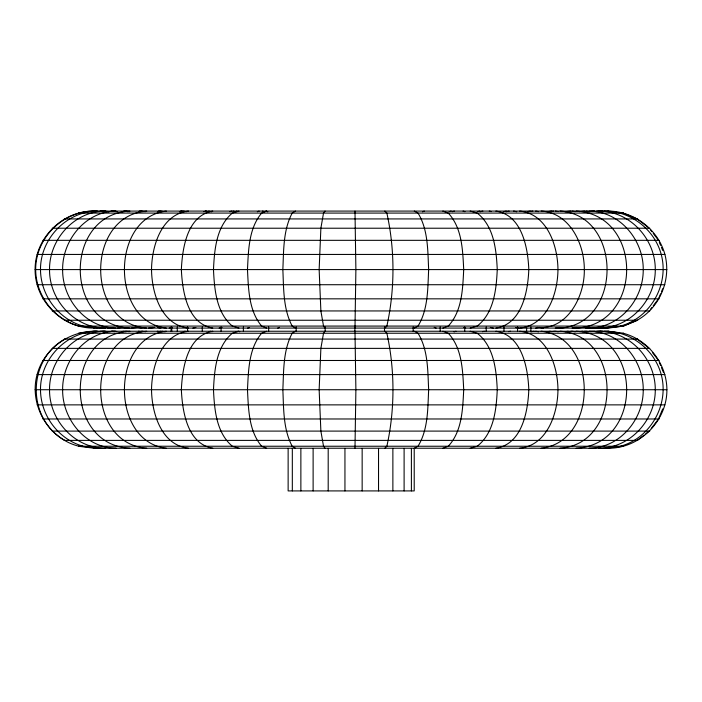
<?xml version="1.0" encoding="UTF-8"?>
<svg xmlns="http://www.w3.org/2000/svg" width="702" height="702" viewBox="0 0 702 702"><rect width="100%" height="100%" fill="white"/><g stroke="black" fill="none" stroke-linecap="round" stroke-linejoin="round"><path stroke-width="1.05" d="M354.984 328.08L355.888 269.586L354.984 211.083M354.984 448.227L355.888 389.733L354.984 331.239M94.007 328.08C62.531 328.518 34.889 301.044 35.1 269.586C34.898 238.294 62.241 210.89 93.541 211.083L608.458 211.083M78.905 446.235C48.298 438.75 28.782 404.878 37.092 374.596C44.094 348.438 69.691 330.405 96.56 331.239M637.162 320.244C659.994 307.66 671.437 279.51 664.908 254.44C658.055 229.343 634.011 211.039 607.993 211.083M93.541 448.227L608.458 448.227C639.759 448.42 667.102 421.016 666.9 389.733C666.751 363.768 648.332 339.698 623.095 333.231M658.932 297.823L660.6 293.787M661.433 291.778L662.679 288.75M658.932 417.971L662.679 408.906M325.044 211.083L323.517 213.083L320.875 228.22L319.147 269.586L320.875 310.942L323.517 326.079L325.044 328.08M325.044 331.239L323.517 333.231L320.875 348.368L319.147 389.733L320.875 431.098L323.517 446.235L325.044 448.227M650.57 309.213L651.895 307.485M653.22 305.747L658.52 298.833M651.228 428.501L658.52 418.98M384.863 328.08L386.855 326.079C394.989 289.373 394.989 249.789 386.855 213.083L384.863 211.083M384.863 448.227L386.855 446.235C394.989 409.529 394.989 369.936 386.855 333.231L384.863 331.239M64.838 339.075C26.737 360.196 26.737 419.269 64.838 440.391M637.162 440.391L644.067 435.082M645.796 433.748L649.245 431.098M295.454 211.083L292.19 213.083C283.064 230.256 283.74 250.658 282.845 269.586C283.74 288.504 283.064 308.915 292.19 326.079L295.454 328.08M295.454 331.239L292.19 333.231C283.064 350.403 283.74 370.805 282.845 389.733C283.74 408.661 283.064 429.062 292.19 446.235L295.454 448.227M414.294 328.08L418.015 326.079C428.255 309.345 427.702 288.557 428.659 269.586C427.702 250.614 428.255 229.817 418.015 213.083L414.294 211.083M414.294 448.227L418.015 446.235C428.255 429.501 427.702 408.704 428.659 389.733C427.702 370.761 428.255 349.973 418.015 333.231L414.294 331.239M422.56 211.802L424.236 211.083M277.764 328.08L279.44 327.36M620.384 326.079C650.552 318.024 669.366 284.442 661.231 254.44C654.457 229.185 630.264 210.661 604.053 211.083M620.384 446.235C650.552 438.18 669.366 404.598 661.231 374.596C654.457 349.342 630.264 330.817 604.053 331.239M636.161 320.656L623.095 326.079L605.44 328.08M93.541 328.08L608.458 328.08L623.587 326.079L637.679 320.244L64.321 320.244M266.611 211.083L261.653 213.083C248.631 228.51 248.49 250.403 247.464 269.586C248.499 288.768 248.631 310.653 261.653 326.079L266.611 328.08M266.611 331.239L261.653 333.231C248.631 348.666 248.499 370.551 247.464 389.733C248.49 408.915 248.631 430.8 261.653 446.235L266.611 448.227M257.336 211.75L259.135 211.083M442.865 328.08L448.262 326.079C462.188 311.144 462.688 288.873 463.715 269.586C462.688 250.289 462.188 228.018 448.262 213.083L442.865 211.083M442.865 448.227L448.262 446.235C462.188 431.291 462.688 409.02 463.715 389.733C462.688 370.445 462.188 348.174 448.262 333.231L442.865 331.239M449.21 211.679L451.114 211.083M238.917 211.083L232.336 213.083C216.225 226.693 214.426 249.903 213.478 269.586C214.426 289.259 216.225 312.478 232.336 326.079L238.917 328.08M452.413 211.679L454.378 211.083M247.622 328.08L249.587 327.483M238.917 331.239L232.336 333.231C216.225 346.841 214.426 370.059 213.478 389.733C214.426 409.406 216.225 432.625 232.336 446.235L238.917 448.227M454.018 331.835L456.019 331.239M229.8 211.653L231.8 211.083M470.2 328.08L477.202 326.079C493.997 312.934 496.34 289.426 497.253 269.586C496.34 249.737 493.997 226.228 477.202 213.083L470.2 211.083M470.2 448.227L477.202 446.235C493.997 433.09 496.34 409.582 497.253 389.733C496.34 369.884 493.997 346.376 477.202 333.231L470.2 331.239M212.741 211.083C187.118 215.523 182.38 248.227 181.353 269.586C182.38 290.935 187.118 323.64 212.741 328.08M212.741 331.239C187.118 335.67 182.38 368.375 181.353 389.733C182.38 411.091 187.118 443.796 212.741 448.227M477.676 211.6L479.773 211.083M480.01 211.758L482.836 211.083M219.164 328.08L221.99 327.404M203.957 211.583L206.09 211.083M495.91 328.08C522.051 324.131 527.93 291.409 528.808 269.586C527.93 247.753 522.051 215.031 495.91 211.083M482.458 331.686L484.362 331.239M495.91 448.227C522.051 444.287 527.93 411.556 528.808 389.733C527.93 367.909 522.051 335.179 495.91 331.239M188.426 211.083C161.285 214.171 151.808 246.2 151.527 269.586C151.808 292.962 161.276 324.991 188.426 328.08M188.426 331.239C161.276 334.327 151.808 366.347 151.527 389.733C151.808 413.118 161.285 445.138 188.426 448.227M179.352 211.688L182.327 211.083M503.369 211.679L506.326 211.083M519.673 328.08C547.174 325.359 557.792 293.427 557.958 269.586C557.792 245.735 547.174 213.803 519.673 211.083M519.673 448.227C547.174 445.507 557.792 413.575 557.958 389.733C557.792 365.891 547.174 333.959 519.673 331.239M506.107 211.679L509.117 211.083M192.883 328.08L195.893 327.483M508.485 331.634L510.512 331.239M166.313 211.083C110.477 217.392 110.477 321.77 166.313 328.08M166.313 331.239C110.477 337.539 110.477 441.927 166.313 448.227M535.687 328.08L538.645 327.536M157.801 211.627L160.855 211.083L163.724 211.574M157.801 331.783L160.855 331.239M541.145 448.227C598.604 442.076 598.604 337.39 541.145 331.239M527.246 211.627L530.326 211.083M529.694 211.627L532.809 211.083M169.191 328.08L172.306 327.536M530.905 331.774L534.047 331.239M146.7 211.083C85.346 215.584 85.346 323.578 146.7 328.08M146.7 331.239C85.346 335.731 85.346 443.734 146.7 448.227M555.3 328.08L559.301 327.413M138.873 211.583L141.944 211.083M138.873 331.739L141.944 331.239M560.056 328.08C622.709 324.113 622.709 215.058 560.056 211.083M560.056 448.227C622.709 444.261 622.709 335.205 560.056 331.239M548.253 211.574L551.377 211.083M150.623 328.08L154.791 327.422M547.183 331.73L550.289 331.239M550.359 211.574L553.518 211.083M148.482 328.08L152.694 327.422M551.403 331.73L554.571 331.239M129.844 211.083C63.733 214.338 63.733 324.824 129.844 328.08M129.844 331.239C63.733 334.485 63.733 444.98 129.844 448.227M572.156 328.08L576.482 327.413M121.797 211.697L125.869 211.083M122.815 331.695L125.869 331.239M576.131 328.08C643.488 324.614 643.488 214.549 576.131 211.083M576.131 448.227C643.488 444.761 643.488 334.705 576.131 331.239M115.988 211.083C85.504 211.267 62.267 240.224 62.636 269.586C62.267 298.938 85.504 327.895 115.988 328.08M115.988 331.239C85.504 331.423 62.267 360.38 62.636 389.733C62.267 419.085 85.504 448.043 115.988 448.227M586.012 328.08L590.259 327.465M565.136 331.686L568.243 331.239M108.529 211.697L112.829 211.083M564.987 211.679L570.893 211.083M131.107 328.08L137.013 327.483M109.6 331.695L112.829 331.239M589.171 328.08C619.769 327.957 643.585 299.21 643.225 269.586C643.585 239.952 619.769 211.205 589.171 211.083M589.171 448.227C619.769 448.113 643.585 419.357 643.225 389.733C643.585 360.108 619.769 331.353 589.171 331.239M568.602 331.686L571.761 331.239M105.3 211.083C74.43 211.065 49.219 239.303 49.535 269.586C49.219 299.859 74.43 328.097 105.3 328.08M105.3 331.239C74.43 331.221 49.219 359.459 49.535 389.733C49.219 420.007 74.43 448.245 105.3 448.227M596.7 328.08L600.824 327.509M98.859 211.653L103.019 211.083M99.895 331.669L103.019 331.239M598.981 328.08C629.94 328.132 655.563 300.052 655.273 269.586C655.563 239.11 629.94 211.03 598.981 211.083M579.571 331.651L582.634 331.239M598.981 448.227C629.94 448.288 655.563 420.208 655.273 389.733C655.431 358.178 628.773 330.089 596.7 331.239M97.947 211.083C66.804 210.951 40.251 238.671 40.497 269.586C40.628 295.191 58.31 319.129 83.073 326.079M579.238 211.635L584.661 211.083M117.339 328.08L122.762 327.527M97.947 331.239C66.804 331.107 40.251 358.827 40.497 389.733C40.628 415.338 58.31 439.285 83.073 446.235M604.053 328.08L608.301 327.509M582.23 331.651L585.319 331.239M96.56 211.083C64.11 209.775 35.583 237.1 35.67 269.586C35.811 295.402 53.993 319.234 78.905 326.079M605.44 448.227L623.095 446.235M589.426 211.635L594.594 211.083M107.406 328.08L112.574 327.527M590.022 331.651L595.033 331.239M596.007 211.6L600.526 211.083M101.474 328.08L107.011 327.439M595.761 331.748L600.736 331.239M598.262 211.6L602.36 211.083M99.64 328.08L104.765 327.439M598.244 331.748L602.342 331.239M78.413 213.083L623.587 213.083M64.321 218.927L637.679 218.927M52.22 228.22L649.78 228.22M42.927 240.33L659.073 240.33M37.092 254.44L664.908 254.44M35.1 269.586L666.9 269.586M37.092 284.722L664.908 284.722M42.927 298.833L659.073 298.833M52.22 310.942L649.78 310.942M78.413 326.079L623.587 326.079M608.458 331.239L93.541 331.239L78.413 333.231L623.587 333.231L607.993 331.239M64.321 339.075L637.679 339.075M52.22 348.368L649.78 348.368M42.927 360.486L659.073 360.486M37.092 374.596L664.908 374.596M35.1 389.733L666.9 389.733M37.092 404.87L664.908 404.87M42.927 418.98L659.073 418.98M52.22 431.098L649.78 431.098M64.321 440.391L637.679 440.391M623.587 446.235L78.413 446.235L94.007 448.227M100.035 211.083L104.361 211.6M596.612 327.439L601.965 328.08M99.938 331.239L104.493 331.748M103.931 211.083L108.942 211.635M593.058 327.527L598.069 328.08M103.606 331.239L108.222 331.651M111.881 211.083L116.084 211.635M585.916 327.527L590.119 328.08M111.328 331.239L114.487 331.651M113.004 211.083L117.19 211.635M584.81 327.527L588.996 328.08M113.592 331.239L116.725 331.651M81.616 326.079L97.947 328.08M81.616 446.235L97.947 448.227M596.7 211.083L600.824 211.653M123.754 211.083L128.08 211.679M573.92 327.483L578.246 328.08M122.99 331.239L126.246 331.686M125.307 211.083L129.607 211.679M572.393 327.483L576.693 328.08M126.106 331.239L129.317 331.686M108.529 327.465L112.829 328.08M586.012 211.083L590.259 211.697M586.012 331.239L589.197 331.695M139.356 211.083L143.392 211.679M558.608 327.483L562.644 328.08M138.399 331.239L141.435 331.686M141.313 211.083L145.305 211.679M556.695 327.483L560.687 328.08M121.797 327.465L125.869 328.08M142.304 331.239L145.56 331.73M572.156 211.083L575.403 211.583M572.156 331.239L575.403 331.739M157.292 331.239L160.31 331.73M158.441 211.083L161.442 211.574M539.557 327.422L543.559 328.08M137.855 327.413L141.944 328.08M537.284 327.422C567.567 330.519 584.889 295.858 584.31 269.586C584.485 244.033 569.761 212.706 541.145 211.083M555.3 211.083L558.301 211.583M555.3 331.239L558.301 331.739M161.943 331.239L165.181 331.774M157.801 327.536L160.855 328.08M535.687 211.083L538.645 211.627M180.686 211.083L183.608 211.627M535.687 331.239L538.645 331.783M183.327 211.083L186.521 211.679M515.479 327.483L518.673 328.08M184.679 331.239L186.785 331.634M513.574 211.083L516.76 211.75M205.721 211.083L208.836 211.758M208.661 211.083L211.706 211.758M490.294 327.404L493.339 328.08M210.144 331.239L212.153 331.686M489.259 211.083L491.295 211.583M233.152 211.083L235.073 211.6M236.32 211.083L238.189 211.6M463.811 327.562L465.68 328.08M237.925 331.239L239.768 331.748M463.083 211.083L464.961 211.653M262.513 211.083L264.531 211.802M265.865 211.083L267.813 211.802M434.187 327.36L436.135 328.08M623.095 213.083L636.161 218.506M637.162 218.927L647.516 226.895M637.162 339.075L648.385 347.709M650.57 229.949L651.895 231.678M653.22 233.415L658.52 240.33M652.553 352.694L658.52 360.486M659.345 242.348L660.6 245.375M661.433 247.385L662.679 250.412M659.345 362.504L660.6 365.523M661.433 367.541L663.513 372.578M530.887 326.939L530.887 331.283M526.623 326.939L526.623 331.283M517.567 326.939L517.567 331.283M503.975 326.939L503.975 331.283M486.196 326.939L486.196 331.283M464.742 326.939L464.742 331.283M440.18 326.939L440.18 331.283M414.215 448.394L414.215 490.917L288.136 490.917L288.136 448.394M413.18 326.939L413.18 331.283M411.398 448.394L411.398 490.917M404.106 448.394L404.106 490.917M392.874 448.394L392.874 490.917M384.494 326.939L384.494 331.283M378.536 448.394L378.536 490.917M362.153 448.394L362.153 490.917M354.887 326.939L354.887 331.283M344.945 448.394L344.945 490.917M328.194 448.394L328.194 490.917M325.175 326.939L325.175 331.283M313.118 448.394L313.118 490.917M300.868 448.394L300.868 490.917M296.174 326.939L296.174 331.283M292.322 448.394L292.322 490.917M268.664 326.939L268.664 331.283M243.392 326.939L243.392 331.283M221.069 326.939L221.069 331.283M202.281 326.939L202.281 331.283M187.557 326.939L187.557 331.283M177.281 326.939L177.281 331.283M171.753 326.939L171.753 331.283M171.112 326.939L171.112 331.283"/></g></svg>
